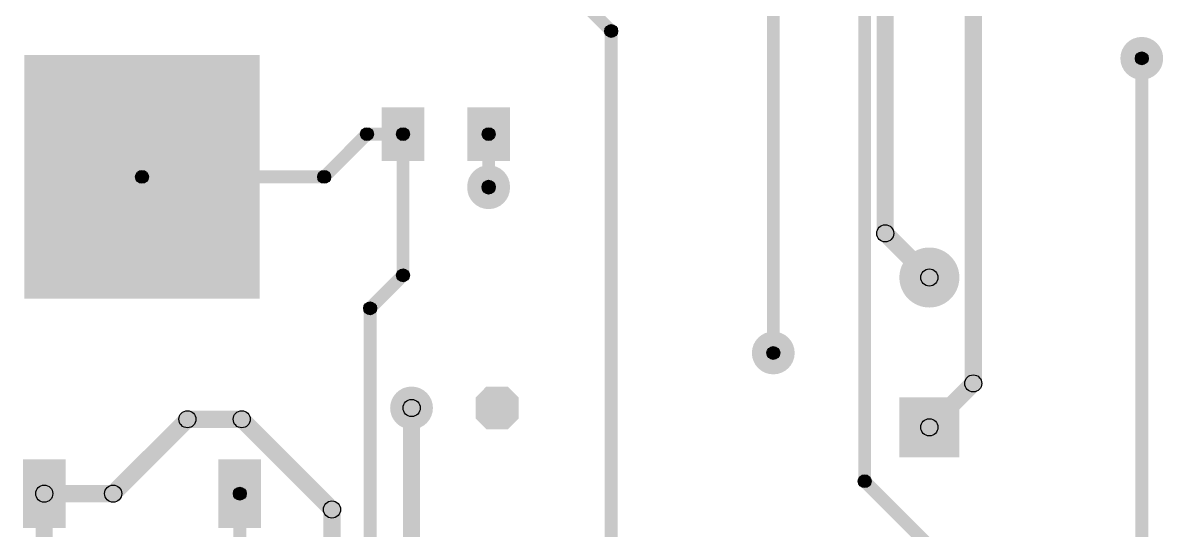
# Model space of a CAD drawing. Header units: millimetres. Extents: x 0 to 3.58, y 0 to 2.95.
# Drawn here: x 0.233 to 1.282, y 0.884 to 1.35 of the extents above; entities that cross this region are included whole.
import ezdxf

# ---------------------------------------------------------------- set-up
doc = ezdxf.new("R2010")
doc.units = ezdxf.units.MM
doc.header["$MEASUREMENT"] = 0
for name, color, linetype in [('PadHoleLayer', 156, 'Continuous'), ('TopLayer', 1, 'Continuous'), ('ViaHoleLayer', 16, 'Continuous')]:
    doc.layers.add(name, color=color, linetype=linetype)

# ---------------------------------------------------------------- blocks, each defined once
blk = doc.blocks.new('IND__0805_50')
at = {"layer": 'TopLayer'}
for points in [[(-0.0591, -0.0246), (-0.0591, 0.0246), (-0.0197, 0.0246), (-0.0197, -0.0246)], [(0.0197, -0.0246), (0.0197, 0.0246), (0.0591, 0.0246), (0.0591, -0.0246)]]:
    blk.add_hatch(color=1, dxfattribs=at).paths.add_polyline_path(points)
blk = doc.blocks.new('369A_13_55')
at = {"layer": 'TopLayer'}
for points in [[(-0.1083, 0.2579), (0.1083, 0.2579), (0.1083, 0.0335), (-0.1083, 0.0335)], [(-0.1096, -0.1142), (-0.0703, -0.1142), (-0.0703, -0.1772), (-0.1096, -0.1772)], [(0.0703, -0.1142), (0.1096, -0.1142), (0.1096, -0.1772), (0.0703, -0.1772)]]:
    blk.add_hatch(color=1, dxfattribs=at).paths.add_polyline_path(points)
blk = doc.blocks.new('WCAP_ATUL_8_11_5_3_5_0_5_58')
at = {"layer": 'PadHoleLayer'}
h = blk.add_hatch(color=156, dxfattribs=at)
edge = h.paths.add_edge_path()
edge.add_arc((-0.0689, 0), 0.0157, 0, 360)
h = blk.add_hatch(color=156, dxfattribs=at)
edge = h.paths.add_edge_path()
edge.add_arc((0.0689, 0), 0.0157, 0, 360)
at = {"layer": 'TopLayer'}
blk.add_hatch(color=1, dxfattribs=at).paths.add_polyline_path([(-0.0965, 0.0276), (-0.0413, 0.0276), (-0.0413, -0.0276), (-0.0965, -0.0276)])
h = blk.add_hatch(color=1, dxfattribs=at)
edge = h.paths.add_edge_path()
edge.add_arc((0.0689, 0), 0.0276, 0, 360)
blk = doc.blocks.new('CAP__D5C2H11_64')
at = {"layer": 'PadHoleLayer'}
h = blk.add_hatch(color=156, dxfattribs=at)
edge = h.paths.add_edge_path()
edge.add_arc((-0.0394, 0), 0.0118, 0, 360)
h = blk.add_hatch(color=156, dxfattribs=at)
edge = h.paths.add_edge_path()
edge.add_arc((0.0394, 0), 0.0118, 0, 360)
at = {"layer": 'TopLayer'}
blk.add_hatch(color=1, dxfattribs=at).paths.add_polyline_path([(-0.0295, 0.0197), (-0.0492, 0.0197), (-0.0591, 0.0098), (-0.0591, -0.0098), (-0.0492, -0.0197), (-0.0295, -0.0197), (-0.0197, -0.0098), (-0.0197, 0.0098)])
h = blk.add_hatch(color=1, dxfattribs=at)
edge = h.paths.add_edge_path()
edge.add_arc((0.0394, 0), 0.0197, 0, 360)

msp = doc.modelspace()

# ---------------------------------------------------------------- hatches: boundary and pattern name
at = {"layer": 'TopLayer'}
for points in [[(0.9292, 1.0467), (0.9174, 1.0467), (0.9174, 2.2801), (0.9292, 2.2801)], [(1.0132, 0.9287), (1.0014, 0.9287), (1.0014, 1.6217), (1.0132, 1.6217)], [(1.0342, 1.1567), (1.0184, 1.1567), (1.0184, 1.5107), (1.0342, 1.5107)], [(0.7441, 1.3645), (0.7525, 1.3728), (0.7784, 1.347), (0.77, 1.3386)], [(1.1152, 1.0187), (1.0994, 1.0187), (1.0994, 1.3717), (1.1152, 1.3717)], [(0.7801, 0.1476), (0.7683, 0.1476), (0.7683, 1.3428), (0.7801, 1.3428)], [(1.2682, 0.5207), (1.2564, 0.5207), (1.2564, 1.3177), (1.2682, 1.3177)], [(0.5143, 1.2045), (0.506, 1.2128), (0.5453, 1.2522), (0.5537, 1.2439)], [(0.5495, 1.2421), (0.5495, 1.2539), (0.5827, 1.2539), (0.5827, 1.2421)], [(0.5886, 1.1181), (0.5768, 1.1181), (0.5768, 1.248), (0.5886, 1.248)], [(0.6673, 1.1997), (0.6555, 1.1997), (0.6555, 1.248), (0.6673, 1.248)], [(0.3425, 1.2028), (0.3425, 1.2146), (0.5101, 1.2146), (0.5101, 1.2028)], [(0.6673, 1.1987), (0.6555, 1.1987), (0.6555, 1.1997), (0.6673, 1.1997)], [(1.0208, 1.1512), (1.0319, 1.1623), (1.0725, 1.1217), (1.0614, 1.1106)], [(0.5565, 1.0836), (0.5482, 1.092), (0.5785, 1.1223), (0.5869, 1.1139)], [(0.5583, 0.7311), (0.5465, 0.7311), (0.5465, 1.0878), (0.5583, 1.0878)], [(1.0725, 0.9728), (1.0614, 0.9839), (1.1018, 1.0243), (1.1129, 1.0132)], [(0.3215, 0.9118), (0.3104, 0.9229), (0.3788, 0.9912), (0.3899, 0.9801)], [(0.3843, 0.9778), (0.3843, 0.9935), (0.4343, 0.9935), (0.4343, 0.9778)], [(0.4288, 0.9801), (0.4399, 0.9912), (0.5229, 0.9082), (0.5118, 0.8971)], [(0.5984, 0.7717), (0.5827, 0.7717), (0.5827, 0.9961), (0.5984, 0.9961)], [(0.2526, 0.9094), (0.2526, 0.9252), (0.316, 0.9252), (0.316, 0.9094)], [(1.0031, 0.9245), (1.0115, 0.9328), (1.1535, 0.7908), (1.1451, 0.7825)], [(0.2604, 0.8736), (0.2447, 0.8736), (0.2447, 0.9173), (0.2604, 0.9173)], [(0.4384, 0.862), (0.4266, 0.862), (0.4266, 0.9173), (0.4384, 0.9173)], [(0.5252, 0.6837), (0.5094, 0.6837), (0.5094, 0.9027), (0.5252, 0.9027)]]:
    msp.add_hatch(color=1, dxfattribs=at).paths.add_polyline_path(points)
h = msp.add_hatch(color=1, dxfattribs=at)
edge = h.paths.add_edge_path()
edge.add_arc((0.7742, 1.3428), 0.00591, 0, 360)
h = msp.add_hatch(color=1, dxfattribs=at)
edge = h.paths.add_edge_path()
edge.add_arc((0.7742, 1.3428), 0.00591, 0, 360)
h = msp.add_hatch(color=1, dxfattribs=at)
edge = h.paths.add_edge_path()
edge.add_arc((1.2623, 1.3177), 0.0197, 0, 360)
h = msp.add_hatch(color=1, dxfattribs=at)
edge = h.paths.add_edge_path()
edge.add_arc((1.2623, 1.3177), 0.00591, 0, 360)
h = msp.add_hatch(color=1, dxfattribs=at)
edge = h.paths.add_edge_path()
edge.add_arc((0.5495, 1.248), 0.00591, 0, 360)
h = msp.add_hatch(color=1, dxfattribs=at)
edge = h.paths.add_edge_path()
edge.add_arc((0.5495, 1.248), 0.00591, 0, 360)
h = msp.add_hatch(color=1, dxfattribs=at)
edge = h.paths.add_edge_path()
edge.add_arc((0.5827, 1.248), 0.00591, 0, 360)
h = msp.add_hatch(color=1, dxfattribs=at)
edge = h.paths.add_edge_path()
edge.add_arc((0.5827, 1.248), 0.00591, 0, 360)
h = msp.add_hatch(color=1, dxfattribs=at)
edge = h.paths.add_edge_path()
edge.add_arc((0.6614, 1.248), 0.00591, 0, 360)
h = msp.add_hatch(color=1, dxfattribs=at)
edge = h.paths.add_edge_path()
edge.add_arc((0.6614, 1.1997), 0.0197, 0, 360)
h = msp.add_hatch(color=1, dxfattribs=at)
edge = h.paths.add_edge_path()
edge.add_arc((0.6614, 1.1987), 0.0197, 0, 360)
h = msp.add_hatch(color=1, dxfattribs=at)
edge = h.paths.add_edge_path()
edge.add_arc((0.3425, 1.2087), 0.00591, 0, 360)
h = msp.add_hatch(color=1, dxfattribs=at)
edge = h.paths.add_edge_path()
edge.add_arc((0.5101, 1.2087), 0.00591, 0, 360)
h = msp.add_hatch(color=1, dxfattribs=at)
edge = h.paths.add_edge_path()
edge.add_arc((0.5101, 1.2087), 0.00591, 0, 360)
h = msp.add_hatch(color=1, dxfattribs=at)
edge = h.paths.add_edge_path()
edge.add_arc((0.6614, 1.1997), 0.00591, 0, 360)
h = msp.add_hatch(color=1, dxfattribs=at)
edge = h.paths.add_edge_path()
edge.add_arc((0.6614, 1.1997), 0.00591, 0, 360)
h = msp.add_hatch(color=1, dxfattribs=at)
edge = h.paths.add_edge_path()
edge.add_arc((0.6614, 1.1987), 0.00591, 0, 360)
h = msp.add_hatch(color=1, dxfattribs=at)
edge = h.paths.add_edge_path()
edge.add_arc((1.0263, 1.1567), 0.00787, 0, 360)
h = msp.add_hatch(color=1, dxfattribs=at)
edge = h.paths.add_edge_path()
edge.add_arc((1.0263, 1.1567), 0.00787, 0, 360)
h = msp.add_hatch(color=1, dxfattribs=at)
edge = h.paths.add_edge_path()
edge.add_arc((0.5827, 1.1181), 0.00591, 0, 360)
h = msp.add_hatch(color=1, dxfattribs=at)
edge = h.paths.add_edge_path()
edge.add_arc((0.5827, 1.1181), 0.00591, 0, 360)
h = msp.add_hatch(color=1, dxfattribs=at)
edge = h.paths.add_edge_path()
edge.add_arc((1.0669, 1.1161), 0.00787, 0, 360)
h = msp.add_hatch(color=1, dxfattribs=at)
edge = h.paths.add_edge_path()
edge.add_arc((0.5524, 1.0878), 0.00591, 0, 360)
h = msp.add_hatch(color=1, dxfattribs=at)
edge = h.paths.add_edge_path()
edge.add_arc((0.5524, 1.0878), 0.00591, 0, 360)
h = msp.add_hatch(color=1, dxfattribs=at)
edge = h.paths.add_edge_path()
edge.add_arc((0.9233, 1.0467), 0.0197, 0, 360)
h = msp.add_hatch(color=1, dxfattribs=at)
edge = h.paths.add_edge_path()
edge.add_arc((0.9233, 1.0467), 0.00591, 0, 360)
h = msp.add_hatch(color=1, dxfattribs=at)
edge = h.paths.add_edge_path()
edge.add_arc((1.1073, 1.0187), 0.00787, 0, 360)
h = msp.add_hatch(color=1, dxfattribs=at)
edge = h.paths.add_edge_path()
edge.add_arc((1.1073, 1.0187), 0.00787, 0, 360)
h = msp.add_hatch(color=1, dxfattribs=at)
edge = h.paths.add_edge_path()
edge.add_arc((0.5906, 0.9961), 0.00787, 0, 360)
h = msp.add_hatch(color=1, dxfattribs=at)
edge = h.paths.add_edge_path()
edge.add_arc((0.3843, 0.9857), 0.00787, 0, 360)
h = msp.add_hatch(color=1, dxfattribs=at)
edge = h.paths.add_edge_path()
edge.add_arc((0.3843, 0.9857), 0.00787, 0, 360)
h = msp.add_hatch(color=1, dxfattribs=at)
edge = h.paths.add_edge_path()
edge.add_arc((0.4343, 0.9857), 0.00787, 0, 360)
h = msp.add_hatch(color=1, dxfattribs=at)
edge = h.paths.add_edge_path()
edge.add_arc((0.4343, 0.9857), 0.00787, 0, 360)
h = msp.add_hatch(color=1, dxfattribs=at)
edge = h.paths.add_edge_path()
edge.add_arc((1.0669, 0.9783), 0.00787, 0, 360)
h = msp.add_hatch(color=1, dxfattribs=at)
edge = h.paths.add_edge_path()
edge.add_arc((1.0073, 0.9287), 0.00591, 0, 360)
h = msp.add_hatch(color=1, dxfattribs=at)
edge = h.paths.add_edge_path()
edge.add_arc((1.0073, 0.9287), 0.00591, 0, 360)
h = msp.add_hatch(color=1, dxfattribs=at)
edge = h.paths.add_edge_path()
edge.add_arc((0.2526, 0.9173), 0.00787, 0, 360)
h = msp.add_hatch(color=1, dxfattribs=at)
edge = h.paths.add_edge_path()
edge.add_arc((0.2526, 0.9173), 0.00787, 0, 360)
h = msp.add_hatch(color=1, dxfattribs=at)
edge = h.paths.add_edge_path()
edge.add_arc((0.316, 0.9173), 0.00787, 0, 360)
h = msp.add_hatch(color=1, dxfattribs=at)
edge = h.paths.add_edge_path()
edge.add_arc((0.316, 0.9173), 0.00787, 0, 360)
h = msp.add_hatch(color=1, dxfattribs=at)
edge = h.paths.add_edge_path()
edge.add_arc((0.4325, 0.9173), 0.00591, 0, 360)
h = msp.add_hatch(color=1, dxfattribs=at)
edge = h.paths.add_edge_path()
edge.add_arc((0.5173, 0.9027), 0.00787, 0, 360)
h = msp.add_hatch(color=1, dxfattribs=at)
edge = h.paths.add_edge_path()
edge.add_arc((0.5173, 0.9027), 0.00787, 0, 360)
at = {"layer": 'ViaHoleLayer'}
h = msp.add_hatch(color=16, dxfattribs=at)
edge = h.paths.add_edge_path()
edge.add_arc((1.2623, 1.3177), 0.0118, 0, 360)
h = msp.add_hatch(color=16, dxfattribs=at)
edge = h.paths.add_edge_path()
edge.add_arc((0.6614, 1.1997), 0.0118, 0, 360)
h = msp.add_hatch(color=16, dxfattribs=at)
edge = h.paths.add_edge_path()
edge.add_arc((0.6614, 1.1987), 0.0118, 0, 360)
h = msp.add_hatch(color=16, dxfattribs=at)
edge = h.paths.add_edge_path()
edge.add_arc((0.9233, 1.0467), 0.0118, 0, 360)

# ---------------------------------------------------------------- linework, layer by layer
at = {"layer": 'TopLayer'}
for centre, radius in [((0.7742, 1.3428), 0.00591), ((0.7742, 1.3428), 0.00591), ((1.2623, 1.3177), 0.00591), ((0.5495, 1.248), 0.00591), ((0.5495, 1.248), 0.00591), ((0.5827, 1.248), 0.00591), ((0.5827, 1.248), 0.00591), ((0.6614, 1.248), 0.00591), ((0.3425, 1.2087), 0.00591), ((0.5101, 1.2087), 0.00591), ((0.5101, 1.2087), 0.00591), ((0.6614, 1.1997), 0.00591), ((0.6614, 1.1997), 0.00591), ((0.6614, 1.1987), 0.00591), ((1.0263, 1.1567), 0.00787), ((1.0263, 1.1567), 0.00787), ((0.5827, 1.1181), 0.00591), ((0.5827, 1.1181), 0.00591), ((1.0669, 1.1161), 0.00787), ((0.5524, 1.0878), 0.00591), ((0.5524, 1.0878), 0.00591), ((0.9233, 1.0467), 0.00591), ((1.1073, 1.0187), 0.00787), ((1.1073, 1.0187), 0.00787), ((0.5906, 0.9961), 0.00787), ((0.3843, 0.9857), 0.00787), ((0.3843, 0.9857), 0.00787), ((0.4343, 0.9857), 0.00787), ((0.4343, 0.9857), 0.00787), ((1.0669, 0.9783), 0.00787), ((1.0073, 0.9287), 0.00591), ((1.0073, 0.9287), 0.00591), ((0.2526, 0.9173), 0.00787), ((0.2526, 0.9173), 0.00787), ((0.316, 0.9173), 0.00787), ((0.316, 0.9173), 0.00787), ((0.4325, 0.9173), 0.00591), ((0.5173, 0.9027), 0.00787), ((0.5173, 0.9027), 0.00787)]:
    msp.add_circle(centre, radius, dxfattribs=at)

# ---------------------------------------------------------------- block references
for name, p, rotation in [('369A_13_55', (0.3425, 1.063), 360), ('IND__0805_50', (0.622, 1.248), 360), ('WCAP_ATUL_8_11_5_3_5_0_5_58', (1.0669, 1.0472), 90), ('CAP__D5C2H11_64', (0.6299, 0.9961), 180)]:
    msp.add_blockref(name, p, dxfattribs=dict(rotation=rotation))

doc.saveas('drawing.dxf')
